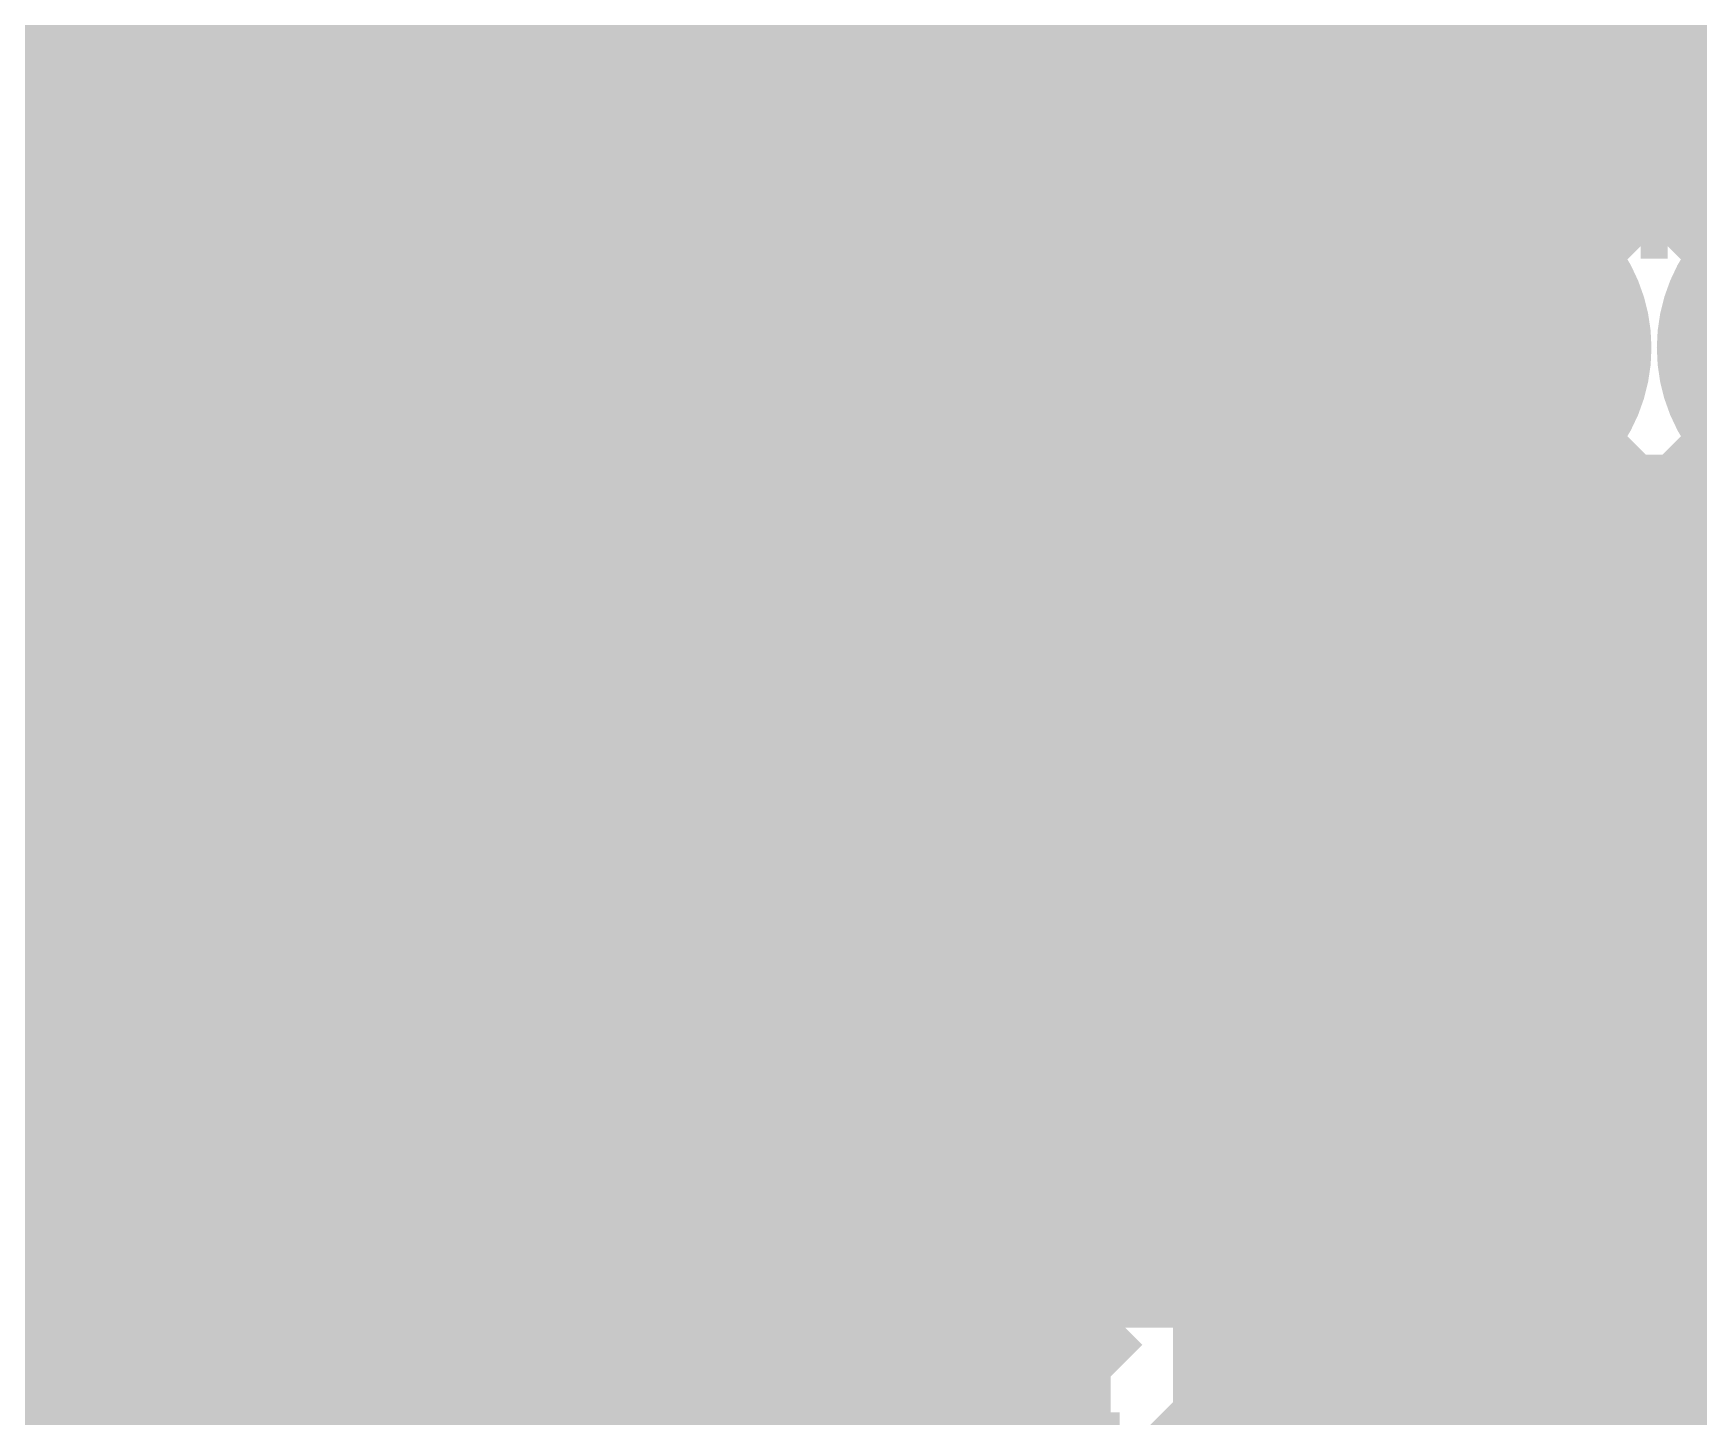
# Model space of a CAD drawing. Extents: x -72 to 72, y -47 to 50.
# Drawn here: x 0.331 to 5.08, y 22.479 to 26.424 of the extents above; entities that cross this region are included whole.
import ezdxf

# ---------------------------------------------------------------- set-up
doc = ezdxf.new("R2010")
doc.units = 0
doc.header["$MEASUREMENT"] = 0
doc.layers.get('0').update_dxf_attribs({"linetype": 'CONTINUOUS'})
for name, color, linetype in [('22-303-0_BOT', 7, 'CONTINUOUS'), ('22-303-0_DRD', 7, 'CONTINUOUS'), ('22-303-0_GND', 6, 'CONTINUOUS'), ('22-303-0_IN1', 4, 'CONTINUOUS'), ('22-303-0_IN2', 3, 'CONTINUOUS'), ('22-303-0_PWR', 5, 'CONTINUOUS'), ('22-303-0_SMB', 10, 'CONTINUOUS'), ('22-303-0_SMT', 14, 'CONTINUOUS'), ('22-303-0_SPB', 9, 'CONTINUOUS'), ('22-303-0_SPT', 12, 'CONTINUOUS'), ('22-303-0_SSB', 11, 'CONTINUOUS'), ('22-303-0_SST', 13, 'CONTINUOUS'), ('22-303-0_TOP', 8, 'CONTINUOUS'), ('THRUHOLE_TAP', 7, 'CONTINUOUS')]:
    doc.layers.add(name, color=color, linetype=linetype)

# ---------------------------------------------------------------- blocks, each defined once
blk = doc.blocks.new('RECTANGLE_37')
blk.add_solid([(0.508, 0.635), (0.508, -0.635), (-0.508, 0.635), (-0.508, -0.635)])
blk = doc.blocks.new('ROUND_48')
at = {"const_width": 0.29972}
blk.add_lwpolyline([(-0.14986, 0, 1), (0.14986, 0, 1)], format="xyb", close=True, dxfattribs=at)
blk = doc.blocks.new('OBLONG_60')
at = {"const_width": 0.29972}
blk.add_lwpolyline([(0.59944, 0), (-0.59944, 0)], dxfattribs=at)
at = {"const_width": 0.14986}
for points in [[(-0.67437, 0, 1), (-0.52451, 0, 1)], [(0.52451, 0, 1), (0.67437, 0, 1)]]:
    blk.add_lwpolyline(points, format="xyb", close=True, dxfattribs=at)
blk = doc.blocks.new('ROUND_81')
at = {"const_width": 0.0635}
blk.add_lwpolyline([(-0.03175, 0, 1), (0.03175, 0, 1)], format="xyb", close=True, dxfattribs=at)
blk = doc.blocks.new('ROUND_82')
at = {"const_width": 0.50038}
blk.add_lwpolyline([(-0.25019, 0, 1), (0.25019, 0, 1)], format="xyb", close=True, dxfattribs=at)
blk = doc.blocks.new('ROUND_83')
at = {"const_width": 0.50038}
blk.add_lwpolyline([(-0.25019, 0, 1), (0.25019, 0, 1)], format="xyb", close=True, dxfattribs=at)
blk = doc.blocks.new('ROUND_53')
at = {"const_width": 0.29972}
blk.add_lwpolyline([(-0.14986, 0, 1), (0.14986, 0, 1)], format="xyb", close=True, dxfattribs=at)
blk = doc.blocks.new('ROUND_93')
at = {"const_width": 0.29972}
blk.add_lwpolyline([(-0.14986, 0, 1), (0.14986, 0, 1)], format="xyb", close=True, dxfattribs=at)
blk = doc.blocks.new('RECTANGLE_2')
blk.add_solid([(0.63627, 0.51308), (0.63627, -0.51308), (-0.63627, 0.51308), (-0.63627, -0.51308)])
blk = doc.blocks.new('RECTANGLE_4')
blk.add_solid([(0.4826, 0.4064), (0.4826, -0.4064), (-0.4826, 0.4064), (-0.4826, -0.4064)])
blk = doc.blocks.new('ROUND_95')
at = {"const_width": 0.10033}
blk.add_lwpolyline([(-0.050164, 0, 1), (0.050164, 0, 1)], format="xyb", close=True, dxfattribs=at)

msp = doc.modelspace()

# ---------------------------------------------------------------- linework, layer by layer
at = {"layer": '22-303-0_BOT'}
for points, const_width in [([(2.1844, 26.94432), (2.1844, 26.32964)], 0.254), ([(2.413, 26.94432), (2.413, 26.10104)], 0.254), ([(2.6416, 26.94432), (2.6416, 25.87244)], 0.254), ([(2.8702, 26.94432), (2.8702, 25.8064)], 0.254), ([(3.0988, 26.94432), (3.0988, 25.8064)], 0.254), ([(3.3274, 26.94432), (3.3274, 25.8064)], 0.254), ([(3.556, 26.94432), (3.556, 25.8064)], 0.254), ([(3.7846, 26.94432), (3.7846, 25.8064)], 0.254), ([(4.0132, 26.94432), (4.0132, 25.94864)], 0.254), ([(4.2418, 26.94432), (4.2418, 26.09596)], 0.254), ([(4.4704, 26.94432), (4.4704, 26.13152)], 0.254), ([(1.6637, 26.85034), (2.70764, 25.8064)], 0.254), ([(1.6637, 26.85034), (2.70764, 25.8064)], 0.254), ([(4.699, 26.85796), (4.699, 26.07564)], 0.254), ([(4.445, 25.527), (4.318, 25.4), (2.54, 25.4), (1.23952, 26.70048), (0.635, 26.70048)], 0.2032), ([(4.445, 25.527), (4.318, 25.4), (2.54, 25.4), (1.23952, 26.70048), (0.635, 26.70048)], 0.2032), ([(4.90982, 26.3652), (2.14884, 26.3652)], 0.254), ([(4.9276, 26.34996), (4.9276, 25.89022)], 0.254), ([(5.1562, 26.21788), (5.1562, 26.0477)], 0.254), ([(6.18744, 26.1366), (2.37744, 26.1366)], 0.254), ([(-1.016, 23.368), (-1.016, 24.892), (-1.016, 25.273), (-0.23876, 26.05024), (0.635, 26.05024)], 0.2032), ([(3.9751, 25.908), (2.60604, 25.908)], 0.254), ([(4.9911, 25.908), (4.9149, 25.908)], 0.254), ([(3.90906, 25.8064), (2.70764, 25.8064)], 0.254), ([(3.90906, 25.8064), (2.70764, 25.8064)], 0.254), ([(5.461, 25.527), (4.826, 24.892), (2.159, 24.892), (1.651, 25.4), (0.635, 25.4)], 0.2032), ([(0.635, 25.4), (1.651, 25.4), (2.159, 24.892), (4.826, 24.892), (5.461, 25.527)], 0.2032), ([(1.48336, 24.9936), (1.43764, 24.9936)], 0.254), ([(1.48336, 24.9936), (1.43764, 24.9936)], 0.254), ([(1.48336, 24.9936), (1.43764, 24.9936)], 0.254), ([(1.48336, 24.9936), (1.87198, 24.60498)], 0.254), ([(1.48336, 24.9936), (1.87198, 24.60498)], 0.254), ([(1.23444, 24.94534), (0.03556, 24.94534)], 0.254), ([(0.3556, 24.94534), (0.3556, 24.3078)], 0.254), ([(0.5842, 24.94534), (0.5842, 24.3078)], 0.254), ([(0.8128, 24.94534), (0.8128, 24.3078)], 0.254), ([(1.0414, 24.94534), (1.0414, 24.3078)], 0.254), ([(1.27, 24.94534), (1.27, 24.3078)], 0.254), ([(1.4986, 24.97836), (1.4986, 24.3078)], 0.254), ([(1.71196, 24.765), (-0.6096, 24.765)], 0.254), ([(1.7272, 24.74976), (1.7272, 24.3078)], 0.254), ([(1.96088, 24.5364), (-0.6096, 24.5364)], 0.254), ([(1.9558, 24.53894), (1.9558, 22.7584)], 0.254), ([(3.8862, 24.4856), (2.159, 24.4856)], 0.254), ([(2.1844, 24.4856), (2.1844, 22.7584)], 0.254), ([(2.413, 24.4856), (2.413, 22.7584)], 0.254), ([(2.6416, 24.4856), (2.6416, 24.3078)], 0.254), ([(2.8702, 24.4856), (2.8702, 24.3078)], 0.254), ([(3.0988, 24.4856), (3.0988, 24.3078)], 0.254), ([(3.3274, 24.4856), (3.3274, 24.3078)], 0.254), ([(3.556, 24.4856), (3.556, 24.3078)], 0.254), ([(3.7846, 24.4856), (3.7846, 24.3078)], 0.254), ([(3.84302, 24.3078), (-0.6096, 24.3078)], 0.254), ([(1.8288, 24.3078), (0.2032, 24.3078)], 0.254), ([(1.016, 24.3078), (1.016, 23.368)], 0.254), ([(1.8288, 24.3078), (1.8288, 22.7584)], 0.254), ([(3.84302, 24.3078), (2.6162, 24.3078)], 0.254), ([(2.6162, 24.3078), (2.6162, 22.7584)], 0.254), ([(2.6162, 24.0792), (1.8288, 24.0792)], 0.254), ([(2.6162, 23.8506), (1.8288, 23.8506)], 0.254), ([(4.2418, 23.68804), (4.2418, 23.38324)], 0.254), ([(4.2418, 23.68804), (4.2418, 23.38324)], 0.254), ([(4.6482, 23.68804), (4.6482, 23.17496)], 0.254), ([(2.6162, 23.622), (1.8288, 23.622)], 0.254), ([(4.6482, 23.622), (4.2418, 23.622)], 0.254), ([(4.4704, 23.65248), (4.4704, 23.21052)], 0.254), ([(2.6162, 23.3934), (1.8288, 23.3934)], 0.254), ([(4.6482, 23.3934), (4.2418, 23.3934)], 0.254), ([(4.2418, 23.38324), (4.41452, 23.21052)], 0.254), ([(0.2032, 23.368), (1.016, 23.368)], 0.254), ([(1.8288, 23.368), (1.016, 23.368)], 0.254), ([(2.286, 23.368), (1.016, 23.368)], 0.2032), ([(1.016, 23.368), (2.286, 23.368)], 0.2032), ([(3.429, 23.368), (3.683, 23.368), (4.445, 22.606)], 0.2032), ([(4.6482, 23.368), (5.461, 23.368)], 0.254), ([(4.445, 23.21052), (4.41456, 23.20975)], 0.254), ([(2.6162, 23.1648), (1.8288, 23.1648)], 0.254), ([(2.6162, 22.9362), (1.8288, 22.9362)], 0.254), ([(2.6162, 22.7584), (1.8288, 22.7584)], 0.254), ([(6.2738, 22.4282), (5.02158, 22.4282)], 0.254), ([(5.1562, 22.4282), (5.1562, 22.0218)], 0.254)]:
    msp.add_lwpolyline(points, dxfattribs=dict(at, const_width=const_width))
at = {"layer": '22-303-0_BOT', "const_width": 0.254}
for points in [[(4.72948, 26.797, 0.4142136), (5.334, 26.19248)], [(4.72948, 26.797, 0.4142136), (5.334, 26.19248)], [(4.445, 26.13152, 0.2795156), (3.90906, 25.8064)], [(4.953, 25.85466, 0.2547946), (4.445, 26.13152)], [(5.461, 26.13152, 0.2547954), (4.953, 25.85466)], [(5.461, 26.13152, 0.2547954), (4.953, 25.85466)], [(1.23444, 24.94534, 0.1164333), (1.43777, 24.99334)], [(1.87198, 24.60498, 0.1989124), (2.159, 24.48609)], [(3.8862, 24.4856, 0.0761798), (3.84339, 24.30777)], [(4.2418, 23.68804, 0.0859668), (4.445, 23.65284)], [(4.445, 23.65248, 0.0859665), (4.64832, 23.6877)], [(4.6482, 23.17496, 0.0859668), (4.445, 23.21016)], [(4.59994, 22.0218, 0.2586538), (5.02256, 22.4279)]]:
    msp.add_lwpolyline(points, format="xyb", dxfattribs=at)
at = {"layer": '22-303-0_DRD', "const_width": 0.254}
for points in [[(5.969, 27.432), (4.699, 26.162)], [(5.969, 27.432), (4.699, 26.162)], [(5.08, 26.162), (3.81, 24.892)], [(5.08, 24.892), (3.81, 26.162)], [(5.08, 26.162), (3.81, 24.892)], [(5.08, 24.892), (3.81, 26.162)], [(6.096, 26.162), (4.826, 24.892)], [(6.096, 24.892), (4.826, 26.162)], [(6.096, 26.162), (4.826, 24.892)], [(6.096, 24.892), (4.826, 26.162)], [(2.032, 25.4), (0.762, 24.13)], [(2.032, 24.13), (0.762, 25.4)], [(2.032, 25.4), (0.762, 24.13)], [(2.032, 24.13), (0.762, 25.4)], [(0.762, 25.019), (-0.508, 23.749)], [(0.762, 23.749), (-0.508, 25.019)], [(0.762, 25.019), (-0.508, 23.749)], [(0.762, 23.749), (-0.508, 25.019)], [(5.08, 24.892), (3.81, 23.622)], [(5.08, 23.622), (3.81, 24.892)], [(2.921, 24.003), (1.651, 22.733)], [(2.921, 22.733), (1.651, 24.003)], [(2.921, 24.003), (1.651, 22.733)], [(2.921, 22.733), (1.651, 24.003)], [(5.08, 23.241), (3.81, 21.971)], [(5.08, 21.971), (3.81, 23.241)]]:
    msp.add_lwpolyline(points, dxfattribs=at)
at = {"layer": '22-303-0_IN1'}
for points, const_width in [([(6.18998, 29.37002), (1.90754, 25.08758)], 0.254), ([(8.89, 29.083), (6.477, 29.083), (2.032, 24.638), (2.032, 24.13), (0.508, 22.606), (0.508, 21.463), (-6.35, 14.605), (-8.001, 14.605), (-9.144, 15.748), (-17.78, 15.748), (-19.177, 14.351), (-22.987, 14.351), (-26.162, 17.526), (-28.575, 17.526)], 0.2032), ([(0.4318, 28.4226), (0.4318, 24.9047)], 0.254), ([(0.6604, 28.22956), (0.6604, 24.66848)], 0.254), ([(0.889, 28.00096), (0.889, 25.09266)], 0.254), ([(1.1176, 27.77236), (1.1176, 25.30094)], 0.254), ([(1.3462, 27.54376), (1.3462, 25.36698)], 0.254), ([(1.5748, 27.41422), (1.5748, 25.34158)], 0.254), ([(1.8034, 27.4066), (1.8034, 25.21204)], 0.254), ([(2.032, 27.4066), (2.032, 25.21204)], 0.254), ([(2.2606, 27.4066), (2.2606, 25.44064)], 0.254), ([(2.4892, 27.4066), (2.4892, 25.66924)], 0.254), ([(2.7178, 27.4066), (2.7178, 25.89784)], 0.254), ([(2.9464, 27.4066), (2.9464, 26.12644)], 0.254), ([(3.175, 27.4066), (3.175, 26.35504)], 0.254), ([(4.72948, 26.76144), (2.4384, 24.47036)], 0.254), ([(4.5466, 26.57856), (4.5466, 26.12136)], 0.254), ([(4.7752, 26.56586), (4.7752, 26.03246)], 0.254), ([(3.28676, 26.4668), (-6.9596, 26.4668)], 0.254), ([(4.826, 26.4668), (4.43484, 26.4668)], 0.254), ([(4.318, 26.34996), (4.318, 26.11882)], 0.254), ([(5.0038, 26.289), (5.0038, 25.92324)], 0.254), ([(3.05816, 26.2382), (-6.9596, 26.2382)], 0.254), ([(5.10286, 26.2382), (4.20624, 26.2382)], 0.254), ([(4.0894, 26.12136), (4.0894, 26.01468)], 0.254), ([(2.82956, 26.0096), (-6.9596, 26.0096)], 0.254), ([(4.08178, 26.0096), (3.97764, 26.0096)], 0.254), ([(5.09778, 26.0096), (4.80822, 26.0096)], 0.254), ([(3.8608, 25.89276), (3.8608, 25.68194)], 0.254), ([(2.60096, 25.781), (-3.7211, 25.781)], 0.254), ([(3.89636, 25.781), (3.74904, 25.781)], 0.254), ([(3.6322, 25.66416), (3.6322, 24.01824)], 0.254), ([(2.37236, 25.5524), (-3.6068, 25.5524)], 0.254), ([(3.84048, 25.5524), (3.52044, 25.5524)], 0.254), ([(3.4036, 25.43556), (3.4036, 22.77364)], 0.254), ([(3.8608, 25.37206), (3.8608, 24.41194)], 0.254), ([(1.16586, 25.3238), (-3.59156, 25.3238)], 0.254), ([(2.14376, 25.3238), (1.62814, 25.3238)], 0.254), ([(3.87604, 25.3238), (3.29184, 25.3238)], 0.254), ([(3.175, 25.20696), (3.175, 22.54504)], 0.254), ([(0.889, 25.0952), (-2.65176, 25.0952)], 0.254), ([(4.02082, 25.0952), (3.06324, 25.0952)], 0.254), ([(5.03682, 25.0952), (4.86664, 25.0952)], 0.254), ([(5.0038, 25.13076), (5.0038, 24.48814)], 0.254), ([(4.0894, 25.03678), (4.0894, 24.74468)], 0.254), ([(4.7752, 25.019), (4.7752, 24.76246)], 0.254), ([(2.9464, 24.97836), (2.9464, 22.31644)], 0.254), ([(4.318, 24.93518), (4.318, 24.84882)], 0.254), ([(4.5466, 24.9301), (4.5466, 24.85136)], 0.254), ([(0.8001, 24.8666), (0.49022, 24.8666)], 0.254), ([(5.2832, 24.8666), (2.83464, 24.8666)], 0.254), ([(2.7178, 24.74976), (2.7178, 23.78964)], 0.254), ([(0.80518, 24.638), (0.67564, 24.638)], 0.254), ([(3.9751, 24.638), (2.60604, 24.638)], 0.254), ([(5.23748, 24.638), (4.9149, 24.638)], 0.254), ([(2.4892, 24.52116), (2.4892, 23.93696)], 0.254), ([(0.889, 24.43734), (0.889, 23.56104)], 0.254), ([(2.4384, 24.47036), (2.4384, 24.13)], 0.254), ([(0.90678, 24.4094), (0.73152, 24.4094)], 0.254), ([(3.8608, 24.4094), (2.4384, 24.4094)], 0.254), ([(5.2832, 24.4094), (5.0292, 24.4094)], 0.254), ([(3.84048, 24.257), (3.84124, 24.22656)], 0.254), ([(-4.572, 11.557), (-4.572, 14.224), (3.81, 22.606), (3.81, 23.622), (4.445, 24.257)], 0.2032), ([(1.1176, 24.22906), (1.1176, 23.78964)], 0.254), ([(3.84048, 24.22652), (3.52552, 23.9141)], 0.254), ([(1.49606, 24.1681), (0.22352, 22.8981)], 0.254), ([(1.24206, 24.1808), (0.69596, 24.1808)], 0.254), ([(1.3462, 24.16302), (1.3462, 24.01824)], 0.254), ([(3.79476, 24.1808), (2.4384, 24.1808)], 0.254), ([(5.44576, 24.1808), (5.04444, 24.1808)], 0.254), ([(0.6604, 24.09952), (0.6604, 23.33244)], 0.254), ([(5.0038, 24.02586), (5.0038, 22.83714)], 0.254), ([(1.28016, 23.9522), (0.54864, 23.9522)], 0.254), ([(3.56616, 23.9522), (2.44094, 23.9522)], 0.254), ([(6.32206, 23.9522), (4.9657, 23.9522)], 0.254), ([(0.4318, 23.86076), (0.4318, 23.10384)], 0.254), ([(1.05156, 23.7236), (-1.92278, 23.7236)], 0.254), ([(3.4163, 23.7236), (2.77368, 23.7236)], 0.254), ([(5.98678, 23.7236), (4.72948, 23.7236)], 0.254), ([(4.7752, 23.749), (4.7752, 23.11146)], 0.254), ([(3.4036, 23.622), (3.4036, 22.77364)], 0.254), ([(4.41452, 23.65248), (4.2164, 23.45436)], 0.254), ([(4.41452, 23.65248), (4.445, 23.65171)], 0.254), ([(4.5466, 23.6601), (4.5466, 23.20036)], 0.254), ([(4.318, 23.55596), (4.318, 23.19782)], 0.254), ([(0.82296, 23.495), (-1.82118, 23.495)], 0.254), ([(3.4036, 23.495), (2.87782, 23.495)], 0.254), ([(5.88518, 23.495), (4.25704, 23.495)], 0.254), ([(4.2164, 23.45436), (4.2164, 23.1648)], 0.254), ([(0.59436, 23.2664), (-1.8161, 23.2664)], 0.254), ([(3.4036, 23.2664), (2.88036, 23.2664)], 0.254), ([(5.8801, 23.2664), (4.2164, 23.2664)], 0.254), ([(1.69926, 23.22322), (0.9144, 22.43836)], 0.254), ([(1.5748, 23.09876), (1.5748, 22.26818)], 0.254), ([(0.36576, 23.0378), (-1.905, 23.0378)], 0.254), ([(1.778, 23.0378), (1.51384, 23.0378)], 0.254), ([(1.8034, 23.00478), (1.8034, 22.20214)], 0.254), ([(3.4036, 23.0378), (2.79146, 23.0378)], 0.254), ([(5.969, 23.0378), (4.86664, 23.0378)], 0.254), ([(2.7178, 22.94382), (2.7178, 22.08784)], 0.254), ([(1.3462, 22.87016), (1.3462, 22.24278)], 0.254), ([(2.05486, 22.8092), (1.28524, 22.8092)], 0.254), ([(2.032, 22.81936), (2.032, 21.99386)], 0.254), ([(3.4036, 22.8092), (2.51714, 22.8092)], 0.254), ([(6.24586, 22.8092), (5.01396, 22.8092)], 0.254), ([(3.4036, 22.77364), (2.09296, 21.463)], 0.254), ([(2.2606, 22.76348), (2.2606, 21.63064)], 0.254), ([(2.4892, 22.79904), (2.4892, 21.85924)], 0.254), ([(1.1176, 22.64156), (1.1176, 22.11324)], 0.254), ([(3.21056, 22.5806), (1.05664, 22.5806)], 0.254), ([(9.24306, 22.5806), (5.04952, 22.5806)], 0.254), ([(0.9144, 22.43836), (0.9144, 21.463)], 0.254), ([(2.98196, 22.352), (0.9144, 22.352)], 0.254), ([(9.45134, 22.352), (4.99364, 22.352)], 0.254), ([(5.0038, 22.37486), (5.0038, 21.9964)], 0.254)]:
    msp.add_lwpolyline(points, dxfattribs=dict(at, const_width=const_width))
at = {"layer": '22-303-0_IN1', "const_width": 0.254}
for points in [[(4.72948, 26.76144, 0.3971083), (5.334, 26.19248)], [(4.72948, 26.76144, 0.3971083), (5.334, 26.19248)], [(4.445, 26.13152, 0.4142136), (3.84048, 25.527)], [(4.953, 25.85466, 0.2547946), (4.445, 26.13152)], [(5.461, 26.13152, 0.2547954), (4.953, 25.85466)], [(5.461, 26.13152, 0.2547954), (4.953, 25.85466)], [(3.84048, 25.527, 0.4142136), (4.445, 24.92248)], [(1.397, 25.36952, 0.4142136), (0.79248, 24.765)], [(1.397, 25.36952, 0.4142136), (0.79248, 24.765)], [(1.90754, 25.08758, 0.2572849), (1.397, 25.36891)], [(1.90754, 25.08758, 0.2572849), (1.397, 25.36891)], [(4.445, 24.92248, 0.2547954), (4.953, 25.19934)], [(4.953, 25.19934, 0.1923476), (5.31858, 24.93951)], [(4.953, 25.19934, 0.1923476), (5.31858, 24.93951)], [(0.73152, 24.384, 0.4142136), (0.127, 24.98852)], [(4.445, 24.86152, 0.4142136), (3.84048, 24.257)], [(5.04952, 24.257, 0.4142136), (4.445, 24.86152)], [(0.79248, 24.765, 0.4142136), (1.397, 24.16048)], [(0.79248, 24.765, 0.4142136), (1.397, 24.16048)], [(0.127, 23.77948, 0.4142136), (0.73152, 24.384)], [(4.445, 23.65248, 0.4142136), (5.04952, 24.257)], [(1.397, 24.16048, 0.0411374), (1.49597, 24.16864)], [(1.397, 24.16048, 0.0411374), (1.49597, 24.16864)], [(2.4003, 23.95982, 0.1086356), (2.43772, 24.13)], [(2.89052, 23.368, 0.3593771), (2.4003, 23.95982)], [(2.89052, 23.368, 0.3593771), (2.4003, 23.95982)], [(3.52298, 23.90902, 0.1989124), (3.40409, 23.622)], [(2.286, 22.76348, 0.4142136), (2.89052, 23.368)], [(2.286, 22.76348, 0.4142136), (2.89052, 23.368)], [(1.69926, 23.22322, 0.3450056), (2.286, 22.76348)], [(1.69926, 23.22322, 0.3450056), (2.286, 22.76348)], [(4.445, 23.21052, 0.0973861), (4.21611, 23.16551)], [(5.04952, 22.606, 0.4142136), (4.445, 23.21052)], [(0.22098, 22.89302, 0.1989124), (0.10209, 22.606)], [(0.22098, 22.89302, 0.1989124), (0.10209, 22.606)], [(4.445, 22.00148, 0.4142136), (5.04952, 22.606)]]:
    msp.add_lwpolyline(points, format="xyb", dxfattribs=at)
at = {"layer": '22-303-0_IN2'}
for points, const_width in [([(4.445, 17.78), (4.445, 20.828), (3.302, 21.971), (3.302, 26.162), (1.397, 28.067), (1.397, 30.607), (2.286, 31.496)], 0.2032), ([(0.3556, 31.3436), (0.3556, 22.31644)], 0.254), ([(0.5842, 31.3436), (0.5842, 22.08784)], 0.254), ([(0.8128, 31.3436), (0.8128, 21.85924)], 0.254), ([(3.556, 28.50896), (3.556, 26.48204)], 0.254), ([(3.7846, 28.28036), (3.7846, 22.06244)], 0.254), ([(4.0132, 28.05176), (4.0132, 25.94864)], 0.254), ([(4.2418, 27.92222), (4.2418, 26.09596)], 0.254), ([(4.4704, 27.9146), (4.4704, 26.13152)], 0.254), ([(4.699, 27.9146), (4.699, 26.35504)], 0.254), ([(1.0414, 27.86888), (1.0414, 21.63064)], 0.254), ([(2.17678, 27.86126), (3.58902, 26.44902)], 0.254), ([(1.11252, 27.7749), (2.8956, 25.99436)], 0.254), ([(1.27, 27.61996), (1.27, 20.13204)], 0.254), ([(1.4986, 27.39136), (1.4986, 19.90344)], 0.254), ([(1.7272, 27.16276), (1.7272, 19.67484)], 0.254), ([(1.9558, 26.93416), (1.9558, 19.44624)], 0.254), ([(2.1844, 26.70556), (2.1844, 19.21764)], 0.254), ([(2.413, 26.47696), (2.413, 18.98904)], 0.254), ([(4.79298, 26.44902), (4.47294, 26.13152)], 0.254), ([(4.79298, 26.44902), (4.47294, 26.13152)], 0.254), ([(2.52476, 26.3652), (-1.6256, 26.3652)], 0.254), ([(4.70916, 26.3652), (3.65252, 26.3652)], 0.254), ([(2.6416, 26.24836), (2.6416, 18.76044)], 0.254), ([(12.7, 26.289), (12.7, 26.162), (11.684, 26.162), (5.08, 26.162), (4.445, 25.527)], 0.2032), ([(2.75336, 26.1366), (-1.6256, 26.1366)], 0.254), ([(3.7084, 26.162), (3.7084, 22.13864)], 0.254), ([(4.48056, 26.1366), (3.7084, 26.1366)], 0.254), ([(10.668, 21.082), (10.668, 23.114), (11.684, 24.13), (11.684, 26.162), (5.08, 26.162), (4.445, 25.527)], 0.2032), ([(4.47294, 26.13152), (4.44518, 26.1296)], 0.254), ([(2.8702, 26.01976), (2.8702, 18.53184)], 0.254), ([(2.8956, 25.99436), (2.8956, 21.971)], 0.254), ([(2.8956, 25.908), (-1.6256, 25.908)], 0.254), ([(3.9751, 25.908), (3.7084, 25.908)], 0.254), ([(2.8956, 25.6794), (-1.6256, 25.6794)], 0.254), ([(3.8608, 25.6794), (3.7084, 25.6794)], 0.254), ([(2.8956, 25.4508), (-1.6256, 25.4508)], 0.254), ([(3.84556, 25.4508), (3.7084, 25.4508)], 0.254), ([(2.8956, 25.2222), (-1.6256, 25.2222)], 0.254), ([(3.92176, 25.2222), (3.7084, 25.2222)], 0.254), ([(4.9276, 25.16378), (4.9276, 24.62022)], 0.254), ([(4.0132, 25.10282), (4.0132, 24.67864)], 0.254), ([(2.8956, 24.9936), (-1.6256, 24.9936)], 0.254), ([(4.16052, 24.9936), (3.7084, 24.9936)], 0.254), ([(5.17652, 24.9936), (4.72948, 24.9936)], 0.254), ([(5.1562, 25.00376), (5.1562, 23.89124)], 0.254), ([(4.2418, 24.95804), (4.2418, 24.82596)], 0.254), ([(4.699, 24.97836), (4.699, 24.80564)], 0.254), ([(4.4704, 24.92248), (4.4704, 24.86152)], 0.254), ([(2.8956, 24.765), (-1.6256, 24.765)], 0.254), ([(4.11734, 24.765), (3.7084, 24.765)], 0.254), ([(5.25018, 24.765), (4.77266, 24.765)], 0.254), ([(2.8956, 24.5364), (-1.6256, 24.5364)], 0.254), ([(3.90906, 24.5364), (3.7084, 24.5364)], 0.254), ([(5.2451, 24.5364), (4.98094, 24.5364)], 0.254), ([(2.8956, 24.3078), (-1.6256, 24.3078)], 0.254), ([(-1.6256, 24.29764), (1.04902, 21.62302)], 0.254), ([(3.84302, 24.3078), (3.7084, 24.3078)], 0.254), ([(5.334, 24.3078), (5.04698, 24.3078)], 0.254), ([(5.44576, 24.1808), (4.47294, 23.21052)], 0.254), ([(4.445, 22.606), (5.842, 24.003), (6.731, 24.003), (6.858, 23.876), (8.89, 23.876), (9.144, 24.13), (9.906, 24.13)], 0.2032), ([(2.8956, 24.0792), (-1.40716, 24.0792)], 0.254), ([(3.86588, 24.0792), (3.7084, 24.0792)], 0.254), ([(5.34416, 24.0792), (5.02158, 24.0792)], 0.254), ([(4.9276, 23.89378), (4.9276, 23.66264)], 0.254), ([(2.8956, 23.8506), (-1.17856, 23.8506)], 0.254), ([(3.99796, 23.8506), (3.7084, 23.8506)], 0.254), ([(4.0132, 23.83282), (4.0132, 23.02764)], 0.254), ([(5.11556, 23.8506), (4.89204, 23.8506)], 0.254), ([(4.2418, 23.68804), (4.2418, 23.17496)], 0.254), ([(4.699, 23.70836), (4.699, 23.43404)], 0.254), ([(2.8956, 23.622), (-0.94996, 23.622)], 0.254), ([(4.88696, 23.622), (3.7084, 23.622)], 0.254), ([(4.4704, 23.65248), (4.4704, 23.21052)], 0.254), ([(6.00964, 23.5966), (5.04952, 22.63394)], 0.254), ([(2.8956, 23.3934), (-0.72136, 23.3934)], 0.254), ([(4.65836, 23.3934), (3.7084, 23.3934)], 0.254), ([(4.47294, 23.21052), (4.44518, 23.2086)], 0.254), ([(2.8956, 23.1648), (-0.49276, 23.1648)], 0.254), ([(4.21386, 23.1648), (3.7084, 23.1648)], 0.254), ([(2.8956, 22.9362), (-0.26416, 22.9362)], 0.254), ([(3.937, 22.9362), (3.7084, 22.9362)], 0.254), ([(5.1562, 22.74316), (5.1562, 17.4244)], 0.254), ([(2.8956, 22.7076), (-0.03556, 22.7076)], 0.254), ([(3.8481, 22.7076), (3.7084, 22.7076)], 0.254), ([(9.1948, 22.7076), (5.12064, 22.7076)], 0.254), ([(5.04952, 22.606), (5.04888, 22.63391)], 0.254), ([(2.8956, 22.479), (0.19304, 22.479)], 0.254), ([(3.85318, 22.479), (3.7084, 22.479)], 0.254), ([(9.3091, 22.479), (5.03682, 22.479)], 0.254)]:
    msp.add_lwpolyline(points, dxfattribs=dict(at, const_width=const_width))
at = {"layer": '22-303-0_IN2', "const_width": 0.254}
for points in [[(4.72948, 26.797, 0.1412446), (4.82222, 26.47524)], [(4.72948, 26.797, 0.1412446), (4.82222, 26.47524)], [(4.82092, 26.47442, 0.023271), (4.79301, 26.44899)], [(4.82092, 26.47442, 0.023271), (4.79301, 26.44899)], [(3.7084, 26.162, 0.1989124), (3.58937, 26.44937)], [(4.445, 26.13152, 0.4142136), (3.84048, 25.527)], [(3.84048, 25.527, 0.4142136), (4.445, 24.92248)], [(4.445, 24.92248, 0.2547954), (4.953, 25.19934)], [(4.953, 25.19934, 0.1923476), (5.31858, 24.93951)], [(4.953, 25.19934, 0.1923476), (5.31858, 24.93951)], [(4.445, 24.86152, 0.4142136), (3.84048, 24.257)], [(5.04952, 24.257, 0.4142136), (4.445, 24.86152)], [(3.84048, 24.257, 0.4142136), (4.445, 23.65248)], [(4.445, 23.65248, 0.4142136), (5.04952, 24.257)], [(4.445, 23.21052, 0.4142136), (3.84048, 22.606)], [(3.84048, 22.606, 0.4142136), (4.445, 22.00148)], [(4.445, 22.00148, 0.4142136), (5.04952, 22.606)]]:
    msp.add_lwpolyline(points, format="xyb", dxfattribs=at)
at = {"layer": '22-303-0_SSB', "const_width": 0.1524}
for points in [[(2.2352, 24.89962), (1.73482, 25.4), (1.73482, 31.6992), (6.1341, 31.6992), (6.1341, 24.89962), (2.2352, 24.89962)], [(2.55016, 26.0604), (2.55016, 25.33904)], [(2.413, 26.03754), (2.413, 25.35936)], [(2.68732, 26.02738), (2.68732, 25.37206)], [(2.27584, 25.95118), (2.27584, 25.44826)], [(2.74828, 25.98928), (2.31902, 25.98928)], [(2.82448, 25.91308), (2.82448, 25.48382)], [(2.86258, 25.85212), (2.20726, 25.85212)], [(2.8956, 25.71496), (2.17424, 25.71496)], [(2.87274, 25.5778), (2.19456, 25.5778)], [(2.78638, 25.44064), (2.28346, 25.44064)], [(-2.032, 24.511), (2.032, 24.511), (2.032, 19.939), (0.254, 19.939), (0, 20.193), (-0.254, 19.939), (-2.032, 19.939), (-2.032, 24.511)], [(2.413, 24.511), (6.477, 24.511), (6.477, 19.939), (4.699, 19.939), (4.445, 20.193), (4.191, 19.939), (2.413, 19.939), (2.413, 24.511)]]:
    msp.add_lwpolyline(points, dxfattribs=at)
for points in [[(2.53492, 26.0604, 0.4142136), (2.17424, 25.69972)], [(2.8956, 25.69972, 0.4142136), (2.53492, 26.0604)], [(2.17424, 25.69972, 0.4142136), (2.53492, 25.33904)], [(2.53492, 25.33904, 0.4142136), (2.8956, 25.69972)]]:
    msp.add_lwpolyline(points, format="xyb", dxfattribs=at)
at = {"layer": '22-303-0_SST', "const_width": 0.1524}
for points in [[(4.064, 24.892), (4.064, 28.448), (2.286, 28.448), (2.286, 24.892), (4.064, 24.892)], [(0.4445, 28.1305), (0.4445, 25.2095), (2.0828, 25.2095), (2.0828, 28.1305), (0.4445, 28.1305)], [(1.7145, 22.4155), (1.7145, 19.4945), (3.3528, 19.4945), (3.3528, 22.4155), (1.7145, 22.4155)]]:
    msp.add_lwpolyline(points, dxfattribs=at)
at = {"layer": '22-303-0_TOP'}
for points, const_width in [([(0.4826, 26.2636), (-4.27736, 26.2636)], 0.254), ([(0.3556, 26.2636), (0.3556, 24.29764)], 0.254), ([(0.4826, 26.2636), (0.4826, 25.2476)], 0.254), ([(2.0574, 26.2636), (2.0574, 25.2476)], 0.254), ([(2.23266, 26.2636), (2.0574, 26.2636)], 0.254), ([(2.1844, 26.2636), (2.1844, 24.4094)], 0.254), ([(2.23266, 26.2636), (2.23266, 24.83612)], 0.254), ([(0.4826, 26.1366), (-4.40436, 26.1366)], 0.254), ([(2.23266, 26.1366), (2.0574, 26.1366)], 0.254), ([(0.4826, 25.9588), (1.27, 25.9588)], 0.254), ([(1.27, 25.2476), (1.27, 25.9588)], 0.254), ([(2.0574, 25.9588), (1.27, 25.9588)], 0.254), ([(0.4826, 25.908), (-3.86334, 25.908)], 0.254), ([(1.27, 25.9588), (1.27, 24.892), (1.397, 24.765)], 0.2032), ([(1.397, 24.765), (1.27, 24.892), (1.27, 25.9588)], 0.2032), ([(1.27, 25.9588), (2.8702, 25.9588), (3.175, 25.654)], 0.2032), ([(2.23266, 25.908), (2.0574, 25.908)], 0.254), ([(0.4826, 25.6794), (-3.65506, 25.6794)], 0.254), ([(2.23266, 25.6794), (2.0574, 25.6794)], 0.254), ([(2.23266, 25.654), (3.175, 25.654)], 0.254), ([(3.175, 24.83612), (3.175, 25.654)], 0.254), ([(-12.065, 25.146), (-11.049, 24.13), (-4.191, 24.13), (-2.667, 22.606), (-0.762, 22.606), (0.635, 24.003), (3.302, 24.003), (4.191, 24.892), (5.08, 24.892), (5.08, 25.146), (5.461, 25.527)], 0.2032), ([(5.461, 25.527), (5.08, 25.146), (5.08, 24.892), (5.08, 19.812), (5.842, 19.05), (15.113, 19.05), (17.018, 20.955), (17.018, 24.511)], 0.2032), ([(0.4826, 25.4508), (-3.58902, 25.4508)], 0.254), ([(2.23266, 25.4508), (2.0574, 25.4508)], 0.254), ([(2.0574, 25.2476), (0.4826, 25.2476)], 0.254), ([(0.5842, 25.2476), (0.5842, 24.40686)], 0.254), ([(0.8128, 25.2476), (0.8128, 24.4094)], 0.254), ([(1.0414, 25.2476), (1.0414, 24.4094)], 0.254), ([(1.27, 25.2476), (1.27, 24.4094)], 0.254), ([(1.4986, 25.2476), (1.4986, 24.4094)], 0.254), ([(1.7272, 25.2476), (1.7272, 24.4094)], 0.254), ([(1.9558, 25.2476), (1.9558, 24.4094)], 0.254), ([(2.23266, 25.2222), (-2.89306, 25.2222)], 0.254), ([(2.23266, 24.9936), (-0.0635, 24.9936)], 0.254), ([(3.56108, 24.83612), (2.23266, 24.83612)], 0.254), ([(2.413, 24.83612), (2.413, 24.4094)], 0.254), ([(2.6416, 24.83612), (2.6416, 24.4094)], 0.254), ([(2.8702, 24.83612), (2.8702, 24.4094)], 0.254), ([(3.0988, 24.83612), (3.0988, 24.4094)], 0.254), ([(3.56108, 24.83612), (3.13436, 24.4094)], 0.254), ([(3.3274, 24.83612), (3.3274, 24.60244)], 0.254), ([(3.48996, 24.765), (-0.0635, 24.765)], 0.254), ([(3.26136, 24.5364), (-0.0635, 24.5364)], 0.254), ([(3.13436, 24.4094), (0.635, 24.4094)], 0.254), ([(0.36576, 24.3078), (-0.0635, 24.3078)], 0.254), ([(0.34798, 24.29002), (-0.0635, 23.87854)], 0.254), ([(4.445, 24.257), (2.921, 22.733), (0.762, 22.733), (0.254, 22.225), (0.254, 21.082), (0.127, 20.955), (-1.778, 20.955), (-2.4892, 20.2438), (-2.54, 20.2438)], 0.2032), ([(0.80264, 23.5966), (-0.41656, 22.3774)], 0.254), ([(3.21056, 23.5966), (0.80264, 23.5966)], 0.254), ([(0.8128, 23.5966), (0.8128, 23.1394)], 0.254), ([(1.0414, 23.5966), (1.0414, 23.1394)], 0.254), ([(1.27, 23.5966), (1.27, 23.1394)], 0.254), ([(1.4986, 23.5966), (1.4986, 23.1394)], 0.254), ([(1.7272, 23.5966), (1.7272, 23.1394)], 0.254), ([(1.9558, 23.5966), (1.9558, 23.1394)], 0.254), ([(2.1844, 23.5966), (2.1844, 23.1394)], 0.254), ([(2.413, 23.5966), (2.413, 23.1394)], 0.254), ([(2.6416, 23.5966), (2.6416, 23.1394)], 0.254), ([(3.21056, 23.5966), (2.75336, 23.1394)], 0.254), ([(2.8702, 23.5966), (2.8702, 23.25624)], 0.254), ([(3.0988, 23.5966), (3.0988, 23.48484)], 0.254), ([(3.00736, 23.3934), (0.59944, 23.3934)], 0.254), ([(0.5842, 23.37816), (0.5842, 23.09876)], 0.254), ([(0.3556, 23.14956), (0.3556, 22.90064)], 0.254), ([(2.77876, 23.1648), (0.37084, 23.1648)], 0.254), ([(2.75336, 23.1394), (0.762, 23.1394)], 0.254), ([(0.47498, 23.02002), (-0.02794, 22.5171)], 0.254), ([(0.39116, 22.9362), (0.14224, 22.9362)], 0.254)]:
    msp.add_lwpolyline(points, dxfattribs=dict(at, const_width=const_width))
at = {"layer": '22-303-0_TOP', "const_width": 0.254}
for points in [[(0.635, 24.4094, 0.1989133), (0.34763, 24.29037)], [(0.635, 24.4094, 0.1989133), (0.34763, 24.29037)], [(0.762, 23.1394, 0.1989133), (0.47463, 23.02037)]]:
    msp.add_lwpolyline(points, format="xyb", dxfattribs=at)

# ---------------------------------------------------------------- block references
at = {"layer": '22-303-0_BOT'}
for name, p in [('OBLONG_60', (0.635, 26.05024)), ('ROUND_48', (4.445, 25.527)), ('OBLONG_60', (0.635, 25.4)), ('ROUND_48', (1.397, 24.765)), ('ROUND_48', (0.127, 24.384)), ('ROUND_48', (4.445, 24.257)), ('RECTANGLE_37', (1.016, 23.368)), ('RECTANGLE_37', (3.429, 23.368)), ('RECTANGLE_37', (5.461, 23.368)), ('ROUND_48', (2.286, 23.368)), ('ROUND_48', (4.445, 22.606))]:
    msp.add_blockref(name, p, dxfattribs=at)
at = {"layer": '22-303-0_GND'}
for name, p in [('ROUND_82', (5.334, 26.797)), ('ROUND_82', (4.445, 25.527)), ('ROUND_82', (5.461, 25.527)), ('ROUND_81', (1.397, 24.765)), ('ROUND_83', (4.445, 24.257)), ('ROUND_81', (2.286, 23.368)), ('ROUND_82', (4.445, 22.606))]:
    msp.add_blockref(name, p, dxfattribs=at)
at = {"layer": '22-303-0_IN1'}
for name, p in [('ROUND_48', (4.445, 25.527)), ('ROUND_53', (1.397, 24.765)), ('ROUND_53', (0.127, 24.384)), ('ROUND_93', (4.445, 24.257)), ('ROUND_53', (2.286, 23.368)), ('ROUND_48', (4.445, 22.606))]:
    msp.add_blockref(name, p, dxfattribs=at)
at = {"layer": '22-303-0_IN2'}
for name, p in [('ROUND_48', (4.445, 25.527)), ('ROUND_53', (1.397, 24.765)), ('ROUND_53', (0.127, 24.384)), ('ROUND_48', (4.445, 24.257)), ('ROUND_53', (2.286, 23.368)), ('ROUND_53', (4.445, 22.606))]:
    msp.add_blockref(name, p, dxfattribs=at)
at = {"layer": '22-303-0_PWR'}
for name, p in [('ROUND_82', (5.334, 26.797)), ('ROUND_82', (4.445, 25.527)), ('ROUND_82', (5.461, 25.527)), ('ROUND_82', (1.397, 24.765)), ('ROUND_82', (0.127, 24.384)), ('ROUND_83', (4.445, 24.257)), ('ROUND_82', (2.286, 23.368)), ('ROUND_82', (4.445, 22.606))]:
    msp.add_blockref(name, p, dxfattribs=at)
at = {"layer": '22-303-0_SMB'}
for name, p in [('OBLONG_60', (0.635, 26.05024)), ('OBLONG_60', (0.635, 25.4)), ('RECTANGLE_37', (1.016, 23.368)), ('RECTANGLE_37', (3.429, 23.368)), ('RECTANGLE_37', (5.461, 23.368))]:
    msp.add_blockref(name, p, dxfattribs=at)
at = {"layer": '22-303-0_SMT'}
for name, p in [('RECTANGLE_4', (1.27, 25.9588)), ('RECTANGLE_2', (3.175, 25.654))]:
    msp.add_blockref(name, p, dxfattribs=at)
at = {"layer": '22-303-0_SPB'}
for name, p in [('OBLONG_60', (0.635, 26.05024)), ('OBLONG_60', (0.635, 25.4)), ('RECTANGLE_37', (1.016, 23.368)), ('RECTANGLE_37', (3.429, 23.368)), ('RECTANGLE_37', (5.461, 23.368))]:
    msp.add_blockref(name, p, dxfattribs=at)
at = {"layer": '22-303-0_SPT'}
for name, p in [('RECTANGLE_4', (1.27, 25.9588)), ('RECTANGLE_2', (3.175, 25.654))]:
    msp.add_blockref(name, p, dxfattribs=at)
at = {"layer": '22-303-0_TOP'}
for name, p in [('RECTANGLE_4', (1.27, 25.9588)), ('RECTANGLE_2', (3.175, 25.654)), ('ROUND_48', (4.445, 25.527)), ('ROUND_48', (1.397, 24.765)), ('ROUND_48', (0.127, 24.384)), ('ROUND_48', (4.445, 24.257)), ('ROUND_48', (2.286, 23.368)), ('ROUND_48', (4.445, 22.606))]:
    msp.add_blockref(name, p, dxfattribs=at)
at = {"layer": 'THRUHOLE_TAP'}
for p in [(4.445, 25.527), (1.397, 24.765), (4.445, 24.257), (2.286, 23.368), (4.445, 22.606)]:
    msp.add_blockref('ROUND_95', p, dxfattribs=at)

doc.saveas('drawing.dxf')
